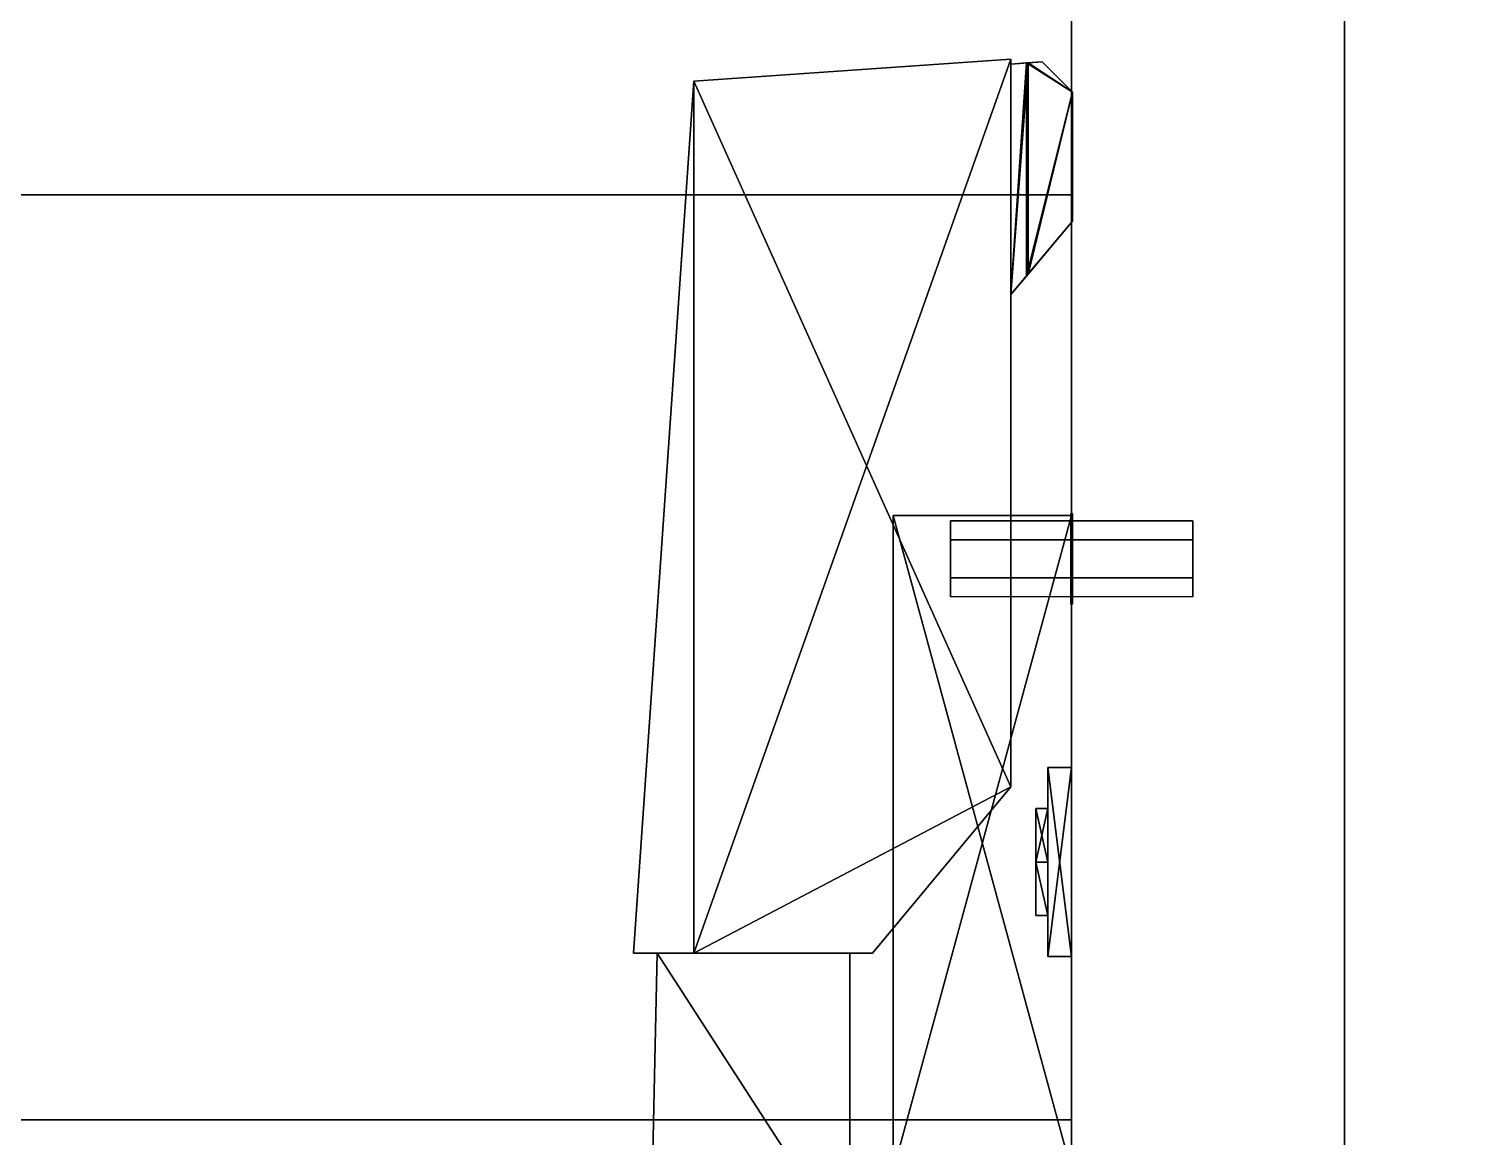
# Model space of a CAD drawing. Extents: x 0 to 3903, y -1756 to 0.
# Drawn here: x 2318.2 to 2412.6, y -699.2 to -626 of the extents above; entities that cross this region are included whole.
import ezdxf

# ---------------------------------------------------------------- set-up
doc = ezdxf.new("R2010")
doc.units = 0
for name, color, linetype in [('LAYER0', 7, 'CONTINUOUS'), ('LAYER1', 7, 'CONTINUOUS'), ('LAYER107', 7, 'CONTINUOUS'), ('LAYER108', 7, 'CONTINUOUS'), ('LAYER111', 7, 'CONTINUOUS'), ('LAYER114', 254, 'CONTINUOUS'), ('LAYER116', 253, 'CONTINUOUS'), ('LAYER117', 253, 'CONTINUOUS'), ('LAYER119', 253, 'CONTINUOUS'), ('LAYER120', 253, 'CONTINUOUS'), ('LAYER145', 35, 'CONTINUOUS'), ('LAYER146', 35, 'CONTINUOUS'), ('LAYER148', 35, 'CONTINUOUS'), ('LAYER58', 7, 'CONTINUOUS'), ('LAYER90', 7, 'CONTINUOUS')]:
    doc.layers.add(name, color=color, linetype=linetype)

msp = doc.modelspace()

# ---------------------------------------------------------------- linework, layer by layer
at = {"layer": 'LAYER0', "invisible_edges": 1}
for points in [[(3902.994, -18.002), (0.0042, -1756.002), (0.0042, -18.002), (3902.994, -18.002)], [(0.0042, -1756.002), (3902.994, -18.002), (3902.994, -1756.002), (0.0042, -1756.002)], [(3902.994, -1756.002, 5), (0.0042, -18.002, 5), (0.0042, -1756.002, 5), (3902.994, -1756.002, 5)], [(0.0042, -18.002, 5), (3902.994, -1756.002, 5), (3902.994, -18.002, 5), (0.0042, -18.002, 5)]]:
    msp.add_3dface(points, dxfattribs=at)
at = {"layer": 'LAYER107', "invisible_edges": 1}
for points in [[(2387, -168, 205.5), (1683, -718, 205.5), (1683, -168, 205.5), (2387, -168, 205.5)], [(1683, -718, 205.5), (2387, -168, 205.5), (2387, -718, 205.5), (1683, -718, 205.5)], [(2387, -718, 223.5), (1683, -168, 223.5), (1683, -718, 223.5), (2387, -718, 223.5)], [(1683, -168, 223.5), (2387, -718, 223.5), (2387, -168, 223.5), (1683, -168, 223.5)], [(2387, -168, 205.5), (2387, -718, 223.5), (2387, -718, 205.5), (2387, -168, 205.5)], [(2387, -718, 223.5), (2387, -168, 205.5), (2387, -168, 223.5), (2387, -718, 223.5)]]:
    msp.add_3dface(points, dxfattribs=at)
at = {"layer": 'LAYER108', "invisible_edges": 1}
for points in [[(2387, -637, 866), (1683, -717, 866), (1683, -637, 866), (2387, -637, 866)], [(1683, -717, 866), (2387, -637, 866), (2387, -717, 866), (1683, -717, 866)], [(1683, -637, 884), (2387, -637, 866), (1683, -637, 866), (1683, -637, 884)], [(2387, -637, 866), (1683, -637, 884), (2387, -637, 884), (2387, -637, 866)], [(2387, -717, 884), (1683, -637, 884), (1683, -717, 884), (2387, -717, 884)], [(1683, -637, 884), (2387, -717, 884), (2387, -637, 884), (1683, -637, 884)], [(2387, -637, 866), (2387, -717, 884), (2387, -717, 866), (2387, -637, 866)], [(2387, -717, 884), (2387, -637, 866), (2387, -637, 884), (2387, -717, 884)]]:
    msp.add_3dface(points, dxfattribs=at)
at = {"layer": 'LAYER111', "invisible_edges": 1}
for points in [[(2387, -192.5999, 545), (1683, -697.9998, 545), (1683, -192.5999, 545), (2387, -192.5999, 545)], [(1683, -697.9998, 545), (2387, -192.5999, 545), (2387, -697.9998, 545), (1683, -697.9998, 545)], [(2387, -697.9998, 563), (1683, -192.5999, 563), (1683, -697.9998, 563), (2387, -697.9998, 563)], [(1683, -192.5999, 563), (2387, -697.9998, 563), (2387, -192.5999, 563), (1683, -192.5999, 563)], [(2387, -192.5999, 545), (2387, -697.9998, 563), (2387, -697.9998, 545), (2387, -192.5999, 545)], [(2387, -697.9998, 563), (2387, -192.5999, 545), (2387, -192.5999, 563), (2387, -697.9998, 563)], [(2387, -697.9998, 563), (1683, -697.9998, 545), (2387, -697.9998, 545), (2387, -697.9998, 563)], [(1683, -697.9998, 545), (2387, -697.9998, 563), (1683, -697.9998, 563), (1683, -697.9998, 545)]]:
    msp.add_3dface(points, dxfattribs=at)
at = {"layer": 'LAYER114'}
for points in [[(2379, -663.5, 542.5), (2379, -658.5, 542.5), (2379, -659.75, 544.665), (2379, -662.25, 544.665)], [(2379, -663.5, 542.5), (2379, -662.25, 540.3349), (2379, -659.75, 540.3349), (2379, -658.5, 542.5)], [(2386.95, -658, 542.5), (2386.95, -664, 542.5), (2386.95, -662.5, 545.0981), (2386.95, -659.5, 545.0981)], [(2386.95, -658, 542.5), (2386.95, -664, 542.5), (2386.95, -662.5, 539.9019), (2386.95, -659.5, 539.9019)], [(2387.05, -658, 542.5), (2387.05, -664, 542.5), (2387.05, -662.5, 545.0981), (2387.05, -659.5, 545.0981)], [(2387.05, -658, 542.5), (2387.05, -664, 542.5), (2387.05, -662.5, 539.9019), (2387.05, -659.5, 539.9019)], [(2395, -663.5, 542.5), (2395, -658.5, 542.5), (2395, -659.75, 544.665), (2395, -662.25, 544.665)], [(2395, -663.5, 542.5), (2395, -662.25, 540.3349), (2395, -659.75, 540.3349), (2395, -658.5, 542.5)]]:
    msp.add_3dface(points, dxfattribs=at)
at = {"layer": 'LAYER116'}
for points in [[(2383, -628.0422, 316.3), (2362.074, -629.5056, 316.3), (2362.074, -687.011, 316.3), (2383, -628.0422, 316.3)], [(2383, -628.0422, 316.3), (2362.074, -687.011, 316.3), (2383, -676.0403, 316.3), (2383, -628.0422, 316.3)], [(2383, -628.0422, 298.7), (2362.074, -629.5056, 298.7), (2383, -628.0422, 316.3), (2383, -628.0422, 298.7)], [(2383, -628.0422, 316.3), (2362.074, -629.5056, 298.7), (2362.074, -629.5056, 316.3), (2383, -628.0422, 316.3)], [(2362.074, -629.5056, 298.7), (2383, -628.0422, 298.7), (2383, -676.0403, 298.7), (2362.074, -629.5056, 298.7)], [(2383, -628.0422, 298.7), (2383, -628.0422, 316.3), (2383, -676.0403, 316.3), (2383, -628.0422, 298.7)], [(2383, -628.0422, 298.7), (2383, -676.0403, 316.3), (2383, -676.0403, 298.7), (2383, -628.0422, 298.7)], [(2383, -628.3699, 315.6709), (2384.032, -628.2976, 316.625), (2384.124, -628.2913, 316.025), (2383, -628.3699, 315.6709)], [(2384.124, -642.2256, 316.025), (2383, -643.5649, 315.6709), (2384.124, -628.2913, 316.025), (2384.124, -642.2256, 316.025)], [(2384.124, -628.2913, 316.025), (2383, -643.5649, 315.6709), (2383, -628.3699, 315.6709), (2384.124, -628.2913, 316.025)], [(2384.032, -628.2976, 298.375), (2383, -628.3699, 299.3291), (2384.124, -628.2913, 298.975), (2384.032, -628.2976, 298.375)], [(2383, -643.5649, 299.3291), (2384.124, -642.2256, 298.975), (2384.124, -628.2913, 298.975), (2383, -643.5649, 299.3291)], [(2383, -643.5649, 299.3291), (2384.124, -628.2913, 298.975), (2383, -628.3699, 299.3291), (2383, -643.5649, 299.3291)], [(2383, -628.3699, 316.3), (2383, -643.5649, 316.3), (2384.032, -628.2976, 316.625), (2383, -628.3699, 316.3)], [(2384.032, -628.2976, 316.625), (2383, -643.5649, 316.3), (2384.032, -642.3354, 316.625), (2384.032, -628.2976, 316.625)], [(2383, -628.3699, 315.6709), (2383, -628.3699, 316.3), (2384.032, -628.2976, 316.625), (2383, -628.3699, 315.6709)], [(2383, -643.5649, 298.7), (2383, -628.3699, 298.7), (2384.032, -628.2976, 298.375), (2383, -643.5649, 298.7)], [(2383, -643.5649, 298.7), (2384.032, -628.2976, 298.375), (2384.032, -642.3354, 298.375), (2383, -643.5649, 298.7)], [(2383, -628.3699, 298.7), (2383, -628.3699, 299.3291), (2384.032, -628.2976, 298.375), (2383, -628.3699, 298.7)], [(2385.05, -628.2314, 316.625), (2384.032, -628.2976, 316.625), (2387.05, -630.2314, 316.625), (2385.05, -628.2314, 316.625)], [(2384.032, -628.2976, 298.375), (2385.05, -628.2314, 298.375), (2387.05, -630.2314, 298.375), (2384.032, -628.2976, 298.375)], [(2385.05, -628.2314, 316.625), (2384.124, -628.2913, 316.025), (2384.032, -628.2976, 316.625), (2385.05, -628.2314, 316.625)], [(2384.124, -628.2913, 298.975), (2385.05, -628.2314, 298.375), (2384.032, -628.2976, 298.375), (2384.124, -628.2913, 298.975)], [(2384.032, -642.3354, 316.625), (2387.05, -630.2314, 316.625), (2384.032, -628.2976, 316.625), (2384.032, -642.3354, 316.625)], [(2387.05, -630.2314, 298.375), (2384.032, -642.3354, 298.375), (2384.032, -628.2976, 298.375), (2387.05, -630.2314, 298.375)], [(2385.05, -628.2314, 316.025), (2387.05, -630.2314, 316.025), (2384.124, -628.2913, 316.025), (2385.05, -628.2314, 316.025)], [(2387.05, -630.2314, 298.975), (2385.05, -628.2314, 298.975), (2384.124, -628.2913, 298.975), (2387.05, -630.2314, 298.975)], [(2385.05, -628.2314, 316.025), (2384.124, -628.2913, 316.025), (2385.05, -628.2314, 316.625), (2385.05, -628.2314, 316.025)], [(2384.124, -628.2913, 298.975), (2385.05, -628.2314, 298.975), (2385.05, -628.2314, 298.375), (2384.124, -628.2913, 298.975)], [(2387.05, -630.2314, 316.025), (2384.124, -642.2256, 316.025), (2384.124, -628.2913, 316.025), (2387.05, -630.2314, 316.025)], [(2384.124, -642.2256, 298.975), (2387.05, -630.2314, 298.975), (2384.124, -628.2913, 298.975), (2384.124, -642.2256, 298.975)], [(2387.05, -630.2314, 316.025), (2385.05, -628.2314, 316.025), (2387.05, -630.2314, 316.625), (2387.05, -630.2314, 316.025)], [(2387.05, -630.2314, 316.625), (2385.05, -628.2314, 316.025), (2385.05, -628.2314, 316.625), (2387.05, -630.2314, 316.625)], [(2385.05, -628.2314, 298.975), (2387.05, -630.2314, 298.975), (2387.05, -630.2314, 298.375), (2385.05, -628.2314, 298.975)], [(2385.05, -628.2314, 298.975), (2387.05, -630.2314, 298.375), (2385.05, -628.2314, 298.375), (2385.05, -628.2314, 298.975)], [(2362.074, -687.011, 300.1), (2358.1, -687.011, 300.1), (2362.074, -629.5056, 300.1), (2362.074, -687.011, 300.1)], [(2358.1, -687.011, 314.9), (2362.074, -687.011, 314.9), (2362.074, -629.5056, 314.9), (2358.1, -687.011, 314.9)], [(2358.1, -687.011, 314.9), (2362.074, -629.5056, 314.9), (2362.074, -629.5056, 300.1), (2358.1, -687.011, 314.9)], [(2358.1, -687.011, 314.9), (2362.074, -629.5056, 300.1), (2358.1, -687.011, 300.1), (2358.1, -687.011, 314.9)], [(2362.074, -629.5056, 298.7), (2383, -676.0403, 298.7), (2362.074, -687.011, 298.7), (2362.074, -629.5056, 298.7)], [(2362.074, -687.011, 298.7), (2362.074, -687.011, 300.1), (2362.074, -629.5056, 300.1), (2362.074, -687.011, 298.7)], [(2362.074, -687.011, 298.7), (2362.074, -629.5056, 300.1), (2362.074, -629.5056, 298.7), (2362.074, -687.011, 298.7)], [(2362.074, -629.5056, 316.3), (2362.074, -629.5056, 314.9), (2362.074, -687.011, 316.3), (2362.074, -629.5056, 316.3)], [(2362.074, -687.011, 316.3), (2362.074, -629.5056, 314.9), (2362.074, -687.011, 314.9), (2362.074, -687.011, 316.3)], [(2384.032, -642.3354, 316.625), (2387.05, -638.7385, 316.625), (2387.05, -630.2314, 316.625), (2384.032, -642.3354, 316.625)], [(2387.05, -638.7385, 298.375), (2384.032, -642.3354, 298.375), (2387.05, -630.2314, 298.375), (2387.05, -638.7385, 298.375)], [(2387.05, -638.7385, 316.025), (2384.124, -642.2256, 316.025), (2387.05, -630.2314, 316.025), (2387.05, -638.7385, 316.025)], [(2384.124, -642.2256, 298.975), (2387.05, -638.7385, 298.975), (2387.05, -630.2314, 298.975), (2384.124, -642.2256, 298.975)], [(2387.05, -638.7385, 316.025), (2387.05, -630.2314, 316.025), (2387.05, -630.2314, 316.625), (2387.05, -638.7385, 316.025)], [(2387.05, -638.7385, 316.025), (2387.05, -630.2314, 316.625), (2387.05, -638.7385, 316.625), (2387.05, -638.7385, 316.025)], [(2387.05, -630.2314, 298.975), (2387.05, -638.7385, 298.975), (2387.05, -630.2314, 298.375), (2387.05, -630.2314, 298.975)], [(2387.05, -630.2314, 298.375), (2387.05, -638.7385, 298.975), (2387.05, -638.7385, 298.375), (2387.05, -630.2314, 298.375)], [(2384.124, -642.2256, 316.025), (2387.05, -638.7385, 316.625), (2384.032, -642.3354, 316.625), (2384.124, -642.2256, 316.025)], [(2387.05, -638.7385, 298.375), (2384.124, -642.2256, 298.975), (2384.032, -642.3354, 298.375), (2387.05, -638.7385, 298.375)], [(2384.124, -642.2256, 316.025), (2387.05, -638.7385, 316.025), (2387.05, -638.7385, 316.625), (2384.124, -642.2256, 316.025)], [(2387.05, -638.7385, 298.975), (2384.124, -642.2256, 298.975), (2387.05, -638.7385, 298.375), (2387.05, -638.7385, 298.975)], [(2383, -643.5649, 315.6709), (2384.124, -642.2256, 316.025), (2384.032, -642.3354, 316.625), (2383, -643.5649, 315.6709)], [(2384.124, -642.2256, 298.975), (2383, -643.5649, 299.3291), (2384.032, -642.3354, 298.375), (2384.124, -642.2256, 298.975)], [(2383, -643.5649, 315.6709), (2384.032, -642.3354, 316.625), (2383, -643.5649, 316.3), (2383, -643.5649, 315.6709)], [(2384.032, -642.3354, 298.375), (2383, -643.5649, 299.3291), (2383, -643.5649, 298.7), (2384.032, -642.3354, 298.375)], [(2362.074, -687.011, 316.3), (2373.858, -687.011, 316.3), (2383, -676.0403, 316.3), (2362.074, -687.011, 316.3)], [(2362.074, -687.011, 298.7), (2383, -676.0403, 298.7), (2373.858, -687.011, 298.7), (2362.074, -687.011, 298.7)], [(2373.858, -687.011, 298.7), (2383, -676.0403, 298.7), (2383, -676.0403, 316.3), (2373.858, -687.011, 298.7)], [(2373.858, -687.011, 298.7), (2383, -676.0403, 316.3), (2373.858, -687.011, 316.3), (2373.858, -687.011, 298.7)], [(2358.1, -687.011, 314.9), (2358.1, -687.011, 300.1), (2362.074, -687.011, 314.9), (2358.1, -687.011, 314.9)], [(2362.074, -687.011, 314.9), (2358.1, -687.011, 300.1), (2362.074, -687.011, 300.1), (2362.074, -687.011, 314.9)], [(2359.666, -687.011, 314.2), (2359.275, -704.2454, 314.2), (2372.375, -706.666, 314.2), (2359.666, -687.011, 314.2)], [(2359.275, -704.2454, 300.8), (2359.275, -704.2454, 314.2), (2359.666, -687.011, 314.2), (2359.275, -704.2454, 300.8)], [(2359.275, -704.2454, 300.8), (2359.666, -687.011, 314.2), (2359.666, -687.011, 300.8), (2359.275, -704.2454, 300.8)], [(2359.275, -704.2454, 300.8), (2359.666, -687.011, 300.8), (2372.375, -706.666, 300.8), (2359.275, -704.2454, 300.8)], [(2359.666, -687.011, 314.2), (2372.375, -706.666, 314.2), (2372.375, -687.011, 314.2), (2359.666, -687.011, 314.2)], [(2372.375, -706.666, 300.8), (2359.666, -687.011, 300.8), (2372.375, -687.011, 300.8), (2372.375, -706.666, 300.8)], [(2362.074, -687.011, 316.3), (2362.074, -687.011, 298.7), (2373.858, -687.011, 316.3), (2362.074, -687.011, 316.3)], [(2373.858, -687.011, 316.3), (2362.074, -687.011, 298.7), (2373.858, -687.011, 298.7), (2373.858, -687.011, 316.3)], [(2372.375, -706.666, 300.8), (2372.375, -687.011, 300.8), (2372.375, -706.666, 314.2), (2372.375, -706.666, 300.8)], [(2372.375, -706.666, 314.2), (2372.375, -687.011, 300.8), (2372.375, -687.011, 314.2), (2372.375, -706.666, 314.2)]]:
    msp.add_3dface(points, dxfattribs=at)
at = {"layer": 'LAYER117'}
for points in [[(2387, -701.3635, 301.5), (2375.22, -701.3635, 301.5), (2387, -658.1428, 301.5), (2387, -701.3635, 301.5)], [(2387, -658.1428, 301.5), (2375.22, -701.3635, 301.5), (2375.22, -658.1428, 301.5), (2387, -658.1428, 301.5)], [(2387, -658.1428, 301.5), (2375.22, -658.1428, 301.5), (2387, -658.1428, 313.5), (2387, -658.1428, 301.5)], [(2387, -658.1428, 313.5), (2375.22, -658.1428, 301.5), (2375.22, -658.1428, 313.5), (2387, -658.1428, 313.5)], [(2387, -658.1428, 313.5), (2375.22, -658.1428, 313.5), (2387, -701.3635, 313.5), (2387, -658.1428, 313.5)], [(2387, -701.3635, 313.5), (2375.22, -658.1428, 313.5), (2375.22, -701.3635, 313.5), (2387, -701.3635, 313.5)], [(2375.22, -701.3635, 301.5), (2375.22, -701.3635, 313.5), (2375.22, -658.1428, 301.5), (2375.22, -701.3635, 301.5)], [(2375.22, -658.1428, 301.5), (2375.22, -701.3635, 313.5), (2375.22, -658.1428, 313.5), (2375.22, -658.1428, 301.5)], [(2385.429, -687.2339, 330.5), (2387, -687.2339, 330.5), (2387, -674.7661, 330.5), (2385.429, -687.2339, 330.5)], [(2385.429, -687.2339, 330.5), (2387, -674.7661, 330.5), (2385.429, -674.7661, 330.5), (2385.429, -687.2339, 330.5)], [(2385.429, -674.7661, 330.5), (2387, -674.7661, 330.5), (2387, -674.7661, 284.5), (2385.429, -674.7661, 330.5)], [(2385.429, -674.7661, 330.5), (2387, -674.7661, 284.5), (2385.429, -674.7661, 284.5), (2385.429, -674.7661, 330.5)], [(2385.429, -674.7661, 284.5), (2387, -674.7661, 284.5), (2387, -687.2339, 284.5), (2385.429, -674.7661, 284.5)], [(2385.429, -674.7661, 284.5), (2387, -687.2339, 284.5), (2385.429, -687.2339, 284.5), (2385.429, -674.7661, 284.5)], [(2385.429, -687.2339, 284.5), (2385.429, -687.2339, 330.5), (2385.429, -674.7661, 330.5), (2385.429, -687.2339, 284.5)], [(2385.429, -687.2339, 284.5), (2385.429, -674.7661, 330.5), (2385.429, -674.7661, 284.5), (2385.429, -687.2339, 284.5)], [(2384.644, -681, 319.2574), (2384.644, -677.4736, 323.5), (2385.429, -681, 319.2574), (2384.644, -681, 319.2574)], [(2385.429, -681, 319.2574), (2384.644, -677.4736, 323.5), (2385.429, -677.4736, 323.5), (2385.429, -681, 319.2574)], [(2384.644, -677.4736, 323.5), (2384.644, -681, 327.7426), (2385.429, -677.4736, 323.5), (2384.644, -677.4736, 323.5)], [(2385.429, -677.4736, 323.5), (2384.644, -681, 327.7426), (2385.429, -681, 327.7426), (2385.429, -677.4736, 323.5)], [(2384.644, -681, 327.7426), (2384.644, -677.4736, 323.5), (2384.644, -684.5264, 323.5), (2384.644, -681, 327.7426)], [(2384.644, -684.5264, 323.5), (2384.644, -677.4736, 323.5), (2384.644, -681, 319.2574), (2384.644, -684.5264, 323.5)], [(2384.644, -681, 287.2574), (2384.644, -677.4736, 291.5), (2385.429, -681, 287.2574), (2384.644, -681, 287.2574)], [(2385.429, -681, 287.2574), (2384.644, -677.4736, 291.5), (2385.429, -677.4736, 291.5), (2385.429, -681, 287.2574)], [(2384.644, -677.4736, 291.5), (2384.644, -681, 295.7426), (2385.429, -677.4736, 291.5), (2384.644, -677.4736, 291.5)], [(2385.429, -677.4736, 291.5), (2384.644, -681, 295.7426), (2385.429, -681, 295.7426), (2385.429, -677.4736, 291.5)], [(2384.644, -681, 295.7426), (2384.644, -677.4736, 291.5), (2384.644, -684.5264, 291.5), (2384.644, -681, 295.7426)], [(2384.644, -684.5264, 291.5), (2384.644, -677.4736, 291.5), (2384.644, -681, 287.2574), (2384.644, -684.5264, 291.5)], [(2385.429, -681, 327.7426), (2385.429, -677.4736, 323.5), (2385.429, -681, 319.2574), (2385.429, -681, 327.7426)], [(2385.429, -681, 295.7426), (2385.429, -677.4736, 291.5), (2385.429, -681, 287.2574), (2385.429, -681, 295.7426)], [(2384.644, -684.5264, 323.5), (2384.644, -681, 319.2574), (2385.429, -684.5264, 323.5), (2384.644, -684.5264, 323.5)], [(2385.429, -684.5264, 323.5), (2384.644, -681, 319.2574), (2385.429, -681, 319.2574), (2385.429, -684.5264, 323.5)], [(2385.429, -681, 327.7426), (2384.644, -681, 327.7426), (2385.429, -684.5264, 323.5), (2385.429, -681, 327.7426)], [(2385.429, -684.5264, 323.5), (2384.644, -681, 327.7426), (2384.644, -684.5264, 323.5), (2385.429, -684.5264, 323.5)], [(2384.644, -684.5264, 291.5), (2384.644, -681, 287.2574), (2385.429, -684.5264, 291.5), (2384.644, -684.5264, 291.5)], [(2385.429, -684.5264, 291.5), (2384.644, -681, 287.2574), (2385.429, -681, 287.2574), (2385.429, -684.5264, 291.5)], [(2385.429, -681, 295.7426), (2384.644, -681, 295.7426), (2385.429, -684.5264, 291.5), (2385.429, -681, 295.7426)], [(2385.429, -684.5264, 291.5), (2384.644, -681, 295.7426), (2384.644, -684.5264, 291.5), (2385.429, -684.5264, 291.5)], [(2385.429, -681, 327.7426), (2385.429, -681, 319.2574), (2385.429, -684.5264, 323.5), (2385.429, -681, 327.7426)], [(2385.429, -681, 295.7426), (2385.429, -681, 287.2574), (2385.429, -684.5264, 291.5), (2385.429, -681, 295.7426)], [(2387, -687.2339, 284.5), (2387, -687.2339, 330.5), (2385.429, -687.2339, 330.5), (2387, -687.2339, 284.5)], [(2387, -687.2339, 284.5), (2385.429, -687.2339, 330.5), (2385.429, -687.2339, 284.5), (2387, -687.2339, 284.5)]]:
    msp.add_3dface(points, dxfattribs=at)
at = {"layer": 'LAYER119'}
for points in [[(2383, -628.0422, 790.3), (2362.074, -629.5056, 790.3), (2362.074, -687.011, 790.3), (2383, -628.0422, 790.3)], [(2383, -628.0422, 790.3), (2362.074, -687.011, 790.3), (2383, -676.0403, 790.3), (2383, -628.0422, 790.3)], [(2383, -628.0422, 772.7), (2362.074, -629.5056, 772.7), (2383, -628.0422, 790.3), (2383, -628.0422, 772.7)], [(2383, -628.0422, 790.3), (2362.074, -629.5056, 772.7), (2362.074, -629.5056, 790.3), (2383, -628.0422, 790.3)], [(2362.074, -629.5056, 772.7), (2383, -628.0422, 772.7), (2383, -676.0403, 772.7), (2362.074, -629.5056, 772.7)], [(2383, -628.0422, 772.7), (2383, -628.0422, 790.3), (2383, -676.0403, 790.3), (2383, -628.0422, 772.7)], [(2383, -628.0422, 772.7), (2383, -676.0403, 790.3), (2383, -676.0403, 772.7), (2383, -628.0422, 772.7)], [(2383, -628.3699, 789.671), (2384.032, -628.2976, 790.625), (2384.124, -628.2913, 790.025), (2383, -628.3699, 789.671)], [(2384.124, -642.2256, 790.025), (2383, -643.5649, 789.671), (2384.124, -628.2913, 790.025), (2384.124, -642.2256, 790.025)], [(2384.124, -628.2913, 790.025), (2383, -643.5649, 789.671), (2383, -628.3699, 789.671), (2384.124, -628.2913, 790.025)], [(2384.032, -628.2976, 772.375), (2383, -628.3699, 773.329), (2384.124, -628.2913, 772.975), (2384.032, -628.2976, 772.375)], [(2383, -643.5649, 773.329), (2384.124, -642.2256, 772.975), (2384.124, -628.2913, 772.975), (2383, -643.5649, 773.329)], [(2383, -643.5649, 773.329), (2384.124, -628.2913, 772.975), (2383, -628.3699, 773.329), (2383, -643.5649, 773.329)], [(2383, -628.3699, 790.3), (2383, -643.5649, 790.3), (2384.032, -628.2976, 790.625), (2383, -628.3699, 790.3)], [(2384.032, -628.2976, 790.625), (2383, -643.5649, 790.3), (2384.032, -642.3354, 790.625), (2384.032, -628.2976, 790.625)], [(2383, -628.3699, 789.671), (2383, -628.3699, 790.3), (2384.032, -628.2976, 790.625), (2383, -628.3699, 789.671)], [(2383, -643.5649, 772.7), (2383, -628.3699, 772.7), (2384.032, -628.2976, 772.375), (2383, -643.5649, 772.7)], [(2383, -643.5649, 772.7), (2384.032, -628.2976, 772.375), (2384.032, -642.3354, 772.375), (2383, -643.5649, 772.7)], [(2383, -628.3699, 772.7), (2383, -628.3699, 773.329), (2384.032, -628.2976, 772.375), (2383, -628.3699, 772.7)], [(2385.05, -628.2314, 790.625), (2384.032, -628.2976, 790.625), (2387.05, -630.2314, 790.625), (2385.05, -628.2314, 790.625)], [(2384.032, -628.2976, 772.375), (2385.05, -628.2314, 772.375), (2387.05, -630.2314, 772.375), (2384.032, -628.2976, 772.375)], [(2385.05, -628.2314, 790.625), (2384.124, -628.2913, 790.025), (2384.032, -628.2976, 790.625), (2385.05, -628.2314, 790.625)], [(2384.124, -628.2913, 772.975), (2385.05, -628.2314, 772.375), (2384.032, -628.2976, 772.375), (2384.124, -628.2913, 772.975)], [(2384.032, -642.3354, 790.625), (2387.05, -630.2314, 790.625), (2384.032, -628.2976, 790.625), (2384.032, -642.3354, 790.625)], [(2387.05, -630.2314, 772.375), (2384.032, -642.3354, 772.375), (2384.032, -628.2976, 772.375), (2387.05, -630.2314, 772.375)], [(2385.05, -628.2314, 790.025), (2387.05, -630.2314, 790.025), (2384.124, -628.2913, 790.025), (2385.05, -628.2314, 790.025)], [(2387.05, -630.2314, 772.975), (2385.05, -628.2314, 772.975), (2384.124, -628.2913, 772.975), (2387.05, -630.2314, 772.975)], [(2385.05, -628.2314, 790.025), (2384.124, -628.2913, 790.025), (2385.05, -628.2314, 790.625), (2385.05, -628.2314, 790.025)], [(2384.124, -628.2913, 772.975), (2385.05, -628.2314, 772.975), (2385.05, -628.2314, 772.375), (2384.124, -628.2913, 772.975)], [(2387.05, -630.2314, 790.025), (2384.124, -642.2256, 790.025), (2384.124, -628.2913, 790.025), (2387.05, -630.2314, 790.025)], [(2384.124, -642.2256, 772.975), (2387.05, -630.2314, 772.975), (2384.124, -628.2913, 772.975), (2384.124, -642.2256, 772.975)], [(2387.05, -630.2314, 790.025), (2385.05, -628.2314, 790.025), (2387.05, -630.2314, 790.625), (2387.05, -630.2314, 790.025)], [(2387.05, -630.2314, 790.625), (2385.05, -628.2314, 790.025), (2385.05, -628.2314, 790.625), (2387.05, -630.2314, 790.625)], [(2385.05, -628.2314, 772.975), (2387.05, -630.2314, 772.975), (2387.05, -630.2314, 772.375), (2385.05, -628.2314, 772.975)], [(2385.05, -628.2314, 772.975), (2387.05, -630.2314, 772.375), (2385.05, -628.2314, 772.375), (2385.05, -628.2314, 772.975)], [(2362.074, -687.011, 774.1), (2358.1, -687.011, 774.1), (2362.074, -629.5056, 774.1), (2362.074, -687.011, 774.1)], [(2358.1, -687.011, 788.9), (2362.074, -687.011, 788.9), (2362.074, -629.5056, 788.9), (2358.1, -687.011, 788.9)], [(2358.1, -687.011, 788.9), (2362.074, -629.5056, 788.9), (2362.074, -629.5056, 774.1), (2358.1, -687.011, 788.9)], [(2358.1, -687.011, 788.9), (2362.074, -629.5056, 774.1), (2358.1, -687.011, 774.1), (2358.1, -687.011, 788.9)], [(2362.074, -629.5056, 772.7), (2383, -676.0403, 772.7), (2362.074, -687.011, 772.7), (2362.074, -629.5056, 772.7)], [(2362.074, -687.011, 772.7), (2362.074, -687.011, 774.1), (2362.074, -629.5056, 774.1), (2362.074, -687.011, 772.7)], [(2362.074, -687.011, 772.7), (2362.074, -629.5056, 774.1), (2362.074, -629.5056, 772.7), (2362.074, -687.011, 772.7)], [(2362.074, -629.5056, 790.3), (2362.074, -629.5056, 788.9), (2362.074, -687.011, 790.3), (2362.074, -629.5056, 790.3)], [(2362.074, -687.011, 790.3), (2362.074, -629.5056, 788.9), (2362.074, -687.011, 788.9), (2362.074, -687.011, 790.3)], [(2384.032, -642.3354, 790.625), (2387.05, -638.7385, 790.625), (2387.05, -630.2314, 790.625), (2384.032, -642.3354, 790.625)], [(2387.05, -638.7385, 772.375), (2384.032, -642.3354, 772.375), (2387.05, -630.2314, 772.375), (2387.05, -638.7385, 772.375)], [(2387.05, -638.7385, 790.025), (2384.124, -642.2256, 790.025), (2387.05, -630.2314, 790.025), (2387.05, -638.7385, 790.025)], [(2384.124, -642.2256, 772.975), (2387.05, -638.7385, 772.975), (2387.05, -630.2314, 772.975), (2384.124, -642.2256, 772.975)], [(2387.05, -638.7385, 790.025), (2387.05, -630.2314, 790.025), (2387.05, -630.2314, 790.625), (2387.05, -638.7385, 790.025)], [(2387.05, -638.7385, 790.025), (2387.05, -630.2314, 790.625), (2387.05, -638.7385, 790.625), (2387.05, -638.7385, 790.025)], [(2387.05, -630.2314, 772.975), (2387.05, -638.7385, 772.975), (2387.05, -630.2314, 772.375), (2387.05, -630.2314, 772.975)], [(2387.05, -630.2314, 772.375), (2387.05, -638.7385, 772.975), (2387.05, -638.7385, 772.375), (2387.05, -630.2314, 772.375)], [(2384.124, -642.2256, 790.025), (2387.05, -638.7385, 790.625), (2384.032, -642.3354, 790.625), (2384.124, -642.2256, 790.025)], [(2387.05, -638.7385, 772.375), (2384.124, -642.2256, 772.975), (2384.032, -642.3354, 772.375), (2387.05, -638.7385, 772.375)], [(2384.124, -642.2256, 790.025), (2387.05, -638.7385, 790.025), (2387.05, -638.7385, 790.625), (2384.124, -642.2256, 790.025)], [(2387.05, -638.7385, 772.975), (2384.124, -642.2256, 772.975), (2387.05, -638.7385, 772.375), (2387.05, -638.7385, 772.975)], [(2383, -643.5649, 789.671), (2384.124, -642.2256, 790.025), (2384.032, -642.3354, 790.625), (2383, -643.5649, 789.671)], [(2384.124, -642.2256, 772.975), (2383, -643.5649, 773.329), (2384.032, -642.3354, 772.375), (2384.124, -642.2256, 772.975)], [(2383, -643.5649, 789.671), (2384.032, -642.3354, 790.625), (2383, -643.5649, 790.3), (2383, -643.5649, 789.671)], [(2384.032, -642.3354, 772.375), (2383, -643.5649, 773.329), (2383, -643.5649, 772.7), (2384.032, -642.3354, 772.375)], [(2362.074, -687.011, 790.3), (2373.858, -687.011, 790.3), (2383, -676.0403, 790.3), (2362.074, -687.011, 790.3)], [(2362.074, -687.011, 772.7), (2383, -676.0403, 772.7), (2373.858, -687.011, 772.7), (2362.074, -687.011, 772.7)], [(2373.858, -687.011, 772.7), (2383, -676.0403, 772.7), (2383, -676.0403, 790.3), (2373.858, -687.011, 772.7)], [(2373.858, -687.011, 772.7), (2383, -676.0403, 790.3), (2373.858, -687.011, 790.3), (2373.858, -687.011, 772.7)], [(2358.1, -687.011, 788.9), (2358.1, -687.011, 774.1), (2362.074, -687.011, 788.9), (2358.1, -687.011, 788.9)], [(2362.074, -687.011, 788.9), (2358.1, -687.011, 774.1), (2362.074, -687.011, 774.1), (2362.074, -687.011, 788.9)], [(2359.666, -687.011, 788.2), (2359.275, -704.2454, 788.2), (2372.375, -706.666, 788.2), (2359.666, -687.011, 788.2)], [(2359.275, -704.2454, 774.8), (2359.275, -704.2454, 788.2), (2359.666, -687.011, 788.2), (2359.275, -704.2454, 774.8)], [(2359.275, -704.2454, 774.8), (2359.666, -687.011, 788.2), (2359.666, -687.011, 774.8), (2359.275, -704.2454, 774.8)], [(2359.275, -704.2454, 774.8), (2359.666, -687.011, 774.8), (2372.375, -706.666, 774.8), (2359.275, -704.2454, 774.8)], [(2359.666, -687.011, 788.2), (2372.375, -706.666, 788.2), (2372.375, -687.011, 788.2), (2359.666, -687.011, 788.2)], [(2372.375, -706.666, 774.8), (2359.666, -687.011, 774.8), (2372.375, -687.011, 774.8), (2372.375, -706.666, 774.8)], [(2362.074, -687.011, 790.3), (2362.074, -687.011, 772.7), (2373.858, -687.011, 790.3), (2362.074, -687.011, 790.3)], [(2373.858, -687.011, 790.3), (2362.074, -687.011, 772.7), (2373.858, -687.011, 772.7), (2373.858, -687.011, 790.3)], [(2372.375, -706.666, 774.8), (2372.375, -687.011, 774.8), (2372.375, -706.666, 788.2), (2372.375, -706.666, 774.8)], [(2372.375, -706.666, 788.2), (2372.375, -687.011, 774.8), (2372.375, -687.011, 788.2), (2372.375, -706.666, 788.2)]]:
    msp.add_3dface(points, dxfattribs=at)
at = {"layer": 'LAYER120'}
for points in [[(2387, -701.3635, 775.5), (2375.22, -701.3635, 775.5), (2387, -658.1428, 775.5), (2387, -701.3635, 775.5)], [(2387, -658.1428, 775.5), (2375.22, -701.3635, 775.5), (2375.22, -658.1428, 775.5), (2387, -658.1428, 775.5)], [(2387, -658.1428, 775.5), (2375.22, -658.1428, 775.5), (2387, -658.1428, 787.5), (2387, -658.1428, 775.5)], [(2387, -658.1428, 787.5), (2375.22, -658.1428, 775.5), (2375.22, -658.1428, 787.5), (2387, -658.1428, 787.5)], [(2387, -658.1428, 787.5), (2375.22, -658.1428, 787.5), (2387, -701.3635, 787.5), (2387, -658.1428, 787.5)], [(2387, -701.3635, 787.5), (2375.22, -658.1428, 787.5), (2375.22, -701.3635, 787.5), (2387, -701.3635, 787.5)], [(2375.22, -701.3635, 775.5), (2375.22, -701.3635, 787.5), (2375.22, -658.1428, 775.5), (2375.22, -701.3635, 775.5)], [(2375.22, -658.1428, 775.5), (2375.22, -701.3635, 787.5), (2375.22, -658.1428, 787.5), (2375.22, -658.1428, 775.5)], [(2385.429, -687.2339, 804.5), (2387, -687.2339, 804.5), (2387, -674.7661, 804.5), (2385.429, -687.2339, 804.5)], [(2385.429, -687.2339, 804.5), (2387, -674.7661, 804.5), (2385.429, -674.7661, 804.5), (2385.429, -687.2339, 804.5)], [(2385.429, -674.7661, 804.5), (2387, -674.7661, 804.5), (2387, -674.7661, 758.5), (2385.429, -674.7661, 804.5)], [(2385.429, -674.7661, 804.5), (2387, -674.7661, 758.5), (2385.429, -674.7661, 758.5), (2385.429, -674.7661, 804.5)], [(2385.429, -674.7661, 758.5), (2387, -674.7661, 758.5), (2387, -687.2339, 758.5), (2385.429, -674.7661, 758.5)], [(2385.429, -674.7661, 758.5), (2387, -687.2339, 758.5), (2385.429, -687.2339, 758.5), (2385.429, -674.7661, 758.5)], [(2385.429, -687.2339, 758.5), (2385.429, -687.2339, 804.5), (2385.429, -674.7661, 804.5), (2385.429, -687.2339, 758.5)], [(2385.429, -687.2339, 758.5), (2385.429, -674.7661, 804.5), (2385.429, -674.7661, 758.5), (2385.429, -687.2339, 758.5)], [(2384.644, -681, 793.2574), (2384.644, -677.4736, 797.5), (2385.429, -681, 793.2574), (2384.644, -681, 793.2574)], [(2385.429, -681, 793.2574), (2384.644, -677.4736, 797.5), (2385.429, -677.4736, 797.5), (2385.429, -681, 793.2574)], [(2384.644, -677.4736, 797.5), (2384.644, -681, 801.7426), (2385.429, -677.4736, 797.5), (2384.644, -677.4736, 797.5)], [(2385.429, -677.4736, 797.5), (2384.644, -681, 801.7426), (2385.429, -681, 801.7426), (2385.429, -677.4736, 797.5)], [(2384.644, -681, 801.7426), (2384.644, -677.4736, 797.5), (2384.644, -684.5264, 797.5), (2384.644, -681, 801.7426)], [(2384.644, -684.5264, 797.5), (2384.644, -677.4736, 797.5), (2384.644, -681, 793.2574), (2384.644, -684.5264, 797.5)], [(2384.644, -681, 761.2574), (2384.644, -677.4736, 765.5), (2385.429, -681, 761.2574), (2384.644, -681, 761.2574)], [(2385.429, -681, 761.2574), (2384.644, -677.4736, 765.5), (2385.429, -677.4736, 765.5), (2385.429, -681, 761.2574)], [(2384.644, -677.4736, 765.5), (2384.644, -681, 769.7426), (2385.429, -677.4736, 765.5), (2384.644, -677.4736, 765.5)], [(2385.429, -677.4736, 765.5), (2384.644, -681, 769.7426), (2385.429, -681, 769.7426), (2385.429, -677.4736, 765.5)], [(2384.644, -681, 769.7426), (2384.644, -677.4736, 765.5), (2384.644, -684.5264, 765.5), (2384.644, -681, 769.7426)], [(2384.644, -684.5264, 765.5), (2384.644, -677.4736, 765.5), (2384.644, -681, 761.2574), (2384.644, -684.5264, 765.5)], [(2385.429, -681, 801.7426), (2385.429, -677.4736, 797.5), (2385.429, -681, 793.2574), (2385.429, -681, 801.7426)], [(2385.429, -681, 769.7426), (2385.429, -677.4736, 765.5), (2385.429, -681, 761.2574), (2385.429, -681, 769.7426)], [(2384.644, -684.5264, 797.5), (2384.644, -681, 793.2574), (2385.429, -684.5264, 797.5), (2384.644, -684.5264, 797.5)], [(2385.429, -684.5264, 797.5), (2384.644, -681, 793.2574), (2385.429, -681, 793.2574), (2385.429, -684.5264, 797.5)], [(2385.429, -681, 801.7426), (2384.644, -681, 801.7426), (2385.429, -684.5264, 797.5), (2385.429, -681, 801.7426)], [(2385.429, -684.5264, 797.5), (2384.644, -681, 801.7426), (2384.644, -684.5264, 797.5), (2385.429, -684.5264, 797.5)], [(2384.644, -684.5264, 765.5), (2384.644, -681, 761.2574), (2385.429, -684.5264, 765.5), (2384.644, -684.5264, 765.5)], [(2385.429, -684.5264, 765.5), (2384.644, -681, 761.2574), (2385.429, -681, 761.2574), (2385.429, -684.5264, 765.5)], [(2385.429, -681, 769.7426), (2384.644, -681, 769.7426), (2385.429, -684.5264, 765.5), (2385.429, -681, 769.7426)], [(2385.429, -684.5264, 765.5), (2384.644, -681, 769.7426), (2384.644, -684.5264, 765.5), (2385.429, -684.5264, 765.5)], [(2385.429, -681, 801.7426), (2385.429, -681, 793.2574), (2385.429, -684.5264, 797.5), (2385.429, -681, 801.7426)], [(2385.429, -681, 769.7426), (2385.429, -681, 761.2574), (2385.429, -684.5264, 765.5), (2385.429, -681, 769.7426)], [(2387, -687.2339, 758.5), (2387, -687.2339, 804.5), (2385.429, -687.2339, 804.5), (2387, -687.2339, 758.5)], [(2387, -687.2339, 758.5), (2385.429, -687.2339, 804.5), (2385.429, -687.2339, 758.5), (2387, -687.2339, 758.5)]]:
    msp.add_3dface(points, dxfattribs=at)
at = {"layer": 'LAYER145'}
for points, invisible_edges in [([(2405, -168, 885), (2504.26, -310.6499, 885), (2405, -738, 885), (2405, -168, 885)], 3), ([(2504.26, -310.6499, 910), (2405, -168, 910), (2405, -738, 910), (2504.26, -310.6499, 910)], 5), ([(2405, -738, 910), (2405, -168, 885), (2405, -738, 885), (2405, -738, 910)], 1), ([(2405, -168, 885), (2405, -738, 910), (2405, -168, 910), (2405, -168, 885)], 1), ([(2405, -738, 885), (2504.26, -310.6499, 885), (2500, -343, 885), (2405, -738, 885)], 5), ([(2504.26, -310.6499, 910), (2405, -738, 910), (2500, -343, 910), (2504.26, -310.6499, 910)], 3), ([(2405, -738, 885), (2500, -343, 885), (2500, -543, 885), (2405, -738, 885)], 5), ([(2500, -343, 910), (2405, -738, 910), (2500, -543, 910), (2500, -343, 910)], 3), ([(2405, -738, 885), (2500, -543, 885), (2504.26, -575.3501, 885), (2405, -738, 885)], 5), ([(2500, -543, 910), (2405, -738, 910), (2504.26, -575.3501, 910), (2500, -543, 910)], 3), ([(2405, -738, 885), (2504.26, -575.3501, 885), (2516.75, -605.5, 885), (2405, -738, 885)], 5), ([(2504.26, -575.3501, 910), (2405, -738, 910), (2516.75, -605.5, 910), (2504.26, -575.3501, 910)], 3), ([(2405, -738, 885), (2516.75, -605.5, 885), (2536.61, -631.3899, 885), (2405, -738, 885)], 5), ([(2516.75, -605.5, 910), (2405, -738, 910), (2536.61, -631.3899, 910), (2516.75, -605.5, 910)], 3), ([(2405, -738, 885), (2536.61, -631.3899, 885), (2562.5, -651.25, 885), (2405, -738, 885)], 5), ([(2536.61, -631.3899, 910), (2405, -738, 910), (2562.5, -651.25, 910), (2536.61, -631.3899, 910)], 3), ([(2405, -738, 885), (2562.5, -651.25, 885), (2592.65, -663.74, 885), (2405, -738, 885)], 5), ([(2562.5, -651.25, 910), (2405, -738, 910), (2592.65, -663.74, 910), (2562.5, -651.25, 910)], 3), ([(2405, -738, 885), (2592.65, -663.74, 885), (2625, -668, 885), (2405, -738, 885)], 5), ([(2592.65, -663.74, 910), (2405, -738, 910), (2625, -668, 910), (2592.65, -663.74, 910)], 3), ([(2405, -738, 885), (2625, -668, 885), (3753, -738, 885), (2405, -738, 885)], 3), ([(3753, -738, 910), (2925, -668, 910), (2405, -738, 910), (3753, -738, 910)], 3), ([(2625, -668, 910), (2405, -738, 910), (2925, -668, 910), (2625, -668, 910)], 3)]:
    msp.add_3dface(points, dxfattribs=dict(at, invisible_edges=invisible_edges))
at = {"layer": 'LAYER146'}
for points, invisible_edges in [([(2405, -168, 910), (2423, -186, 910), (2405, -738, 910), (2405, -168, 910)], 3), ([(2405, -738, 910), (2405, -168, 930), (2405, -168, 910), (2405, -738, 910)], 1), ([(2405, -168, 930), (2405, -738, 910), (2405, -738, 930), (2405, -168, 930)], 1), ([(2423, -186, 930), (2405, -168, 930), (2423, -720, 930), (2423, -186, 930)], 3), ([(2405, -738, 930), (2423, -720, 930), (2405, -168, 930), (2405, -738, 930)], 3), ([(2423, -720, 910), (2405, -738, 910), (2423, -186, 910), (2423, -720, 910)], 3)]:
    msp.add_3dface(points, dxfattribs=dict(at, invisible_edges=invisible_edges))
at = {"layer": 'LAYER148'}
for points, invisible_edges in [([(870.0003, -232.001, 885), (2405, -168.001, 885), (2405, -738.001, 885), (870.0003, -232.001, 885)], 5), ([(2405, -168.001, 930), (870.0003, -232.001, 930), (2405, -738.001, 930), (2405, -168.001, 930)], 3), ([(2405, -168.001, 930), (2405, -738.001, 885), (2405, -168.001, 885), (2405, -168.001, 930)], 1), ([(2405, -738.001, 885), (2405, -168.001, 930), (2405, -738.001, 930), (2405, -738.001, 885)], 1), ([(870.0003, -232.001, 885), (2405, -738.001, 885), (870.0003, -692.001, 885), (870.0003, -232.001, 885)], 3), ([(2405, -738.001, 930), (870.0003, -232.001, 930), (870.0003, -692.001, 930), (2405, -738.001, 930)], 5), ([(155.0002, -738.001, 885), (240.0003, -692.001, 885), (2405, -738.001, 885), (155.0002, -738.001, 885)], 3), ([(2405, -738.001, 930), (870.0003, -692.001, 930), (155.0002, -738.001, 930), (2405, -738.001, 930)], 3), ([(870.0003, -692.001, 885), (2405, -738.001, 885), (240.0003, -692.001, 885), (870.0003, -692.001, 885)], 3)]:
    msp.add_3dface(points, dxfattribs=dict(at, invisible_edges=invisible_edges))
at = {"layer": 'LAYER58', "invisible_edges": 1}
for points in [[(2405, -168, 204.5), (2423, -718, 204.5), (2405, -718, 204.5), (2405, -168, 204.5)], [(2423, -718, 204.5), (2405, -168, 204.5), (2423, -168, 204.5), (2423, -718, 204.5)], [(2423, -168, 884.5), (2405, -718, 884.5), (2423, -718, 884.5), (2423, -168, 884.5)], [(2405, -718, 884.5), (2423, -168, 884.5), (2405, -168, 884.5), (2405, -718, 884.5)], [(2405, -718, 884.5), (2405, -168, 204.5), (2405, -718, 204.5), (2405, -718, 884.5)], [(2405, -168, 204.5), (2405, -718, 884.5), (2405, -168, 884.5), (2405, -168, 204.5)]]:
    msp.add_3dface(points, dxfattribs=at)
at = {"layer": 'LAYER90', "invisible_edges": 1}
for points in [[(2387, -168, 204.5), (2387, -718, 884.5), (2387, -168, 884.5), (2387, -168, 204.5)], [(2387, -718, 884.5), (2387, -168, 204.5), (2387, -718, 204.5), (2387, -718, 884.5)], [(2387, -168, 204.5), (2405, -718, 204.5), (2387, -718, 204.5), (2387, -168, 204.5)], [(2405, -718, 204.5), (2387, -168, 204.5), (2405, -168, 204.5), (2405, -718, 204.5)], [(2405, -168, 884.5), (2387, -718, 884.5), (2405, -718, 884.5), (2405, -168, 884.5)], [(2387, -718, 884.5), (2405, -168, 884.5), (2387, -168, 884.5), (2387, -718, 884.5)], [(2405, -718, 204.5), (2405, -168, 884.5), (2405, -718, 884.5), (2405, -718, 204.5)], [(2405, -168, 884.5), (2405, -718, 204.5), (2405, -168, 204.5), (2405, -168, 884.5)]]:
    msp.add_3dface(points, dxfattribs=at)

# ---------------------------------------------------------------- meshes
at = {"layer": 'LAYER1'}
mesh = msp.add_polymesh((5, 2), dxfattribs=at)
for k, corner in enumerate([(150.0001, -168.0002, 2955), (150.0001, -1606, 2955), (3752.999, -168.0002, 2955), (150.0001, -168.0002, 2955), (3752.999, -1606, 2955), (3752.999, -168.0002, 2955), (150, -1606, 2955), (3752.999, -1606, 2955), (0, -1756, 2955), (3902.999, -1756, 2955)]):
    mesh.set_mesh_vertex(divmod(k, 2), corner)
at = {"layer": 'LAYER114'}
mesh = msp.add_polymesh((2, 6), dxfattribs=dict(at, n_close=True))
for k, corner in enumerate([(2379, -663.5, 542.5), (2379, -662.25, 544.665), (2379, -659.75, 544.665), (2379, -658.5, 542.5), (2379, -659.75, 540.3349), (2379, -662.25, 540.3349), (2395, -663.5, 542.5), (2395, -662.25, 544.665), (2395, -659.75, 544.665), (2395, -658.5, 542.5), (2395, -659.75, 540.3349), (2395, -662.25, 540.3349)]):
    mesh.set_mesh_vertex(divmod(k, 6), corner)
mesh = msp.add_polymesh((2, 6), dxfattribs=dict(at, n_close=True))
for k, corner in enumerate([(2386.95, -664, 542.5), (2386.95, -662.5, 545.0981), (2386.95, -659.5, 545.0981), (2386.95, -658, 542.5), (2386.95, -659.5, 539.9019), (2386.95, -662.5, 539.9019), (2387.05, -664, 542.5), (2387.05, -662.5, 545.0981), (2387.05, -659.5, 545.0981), (2387.05, -658, 542.5), (2387.05, -659.5, 539.9019), (2387.05, -662.5, 539.9019)]):
    mesh.set_mesh_vertex(divmod(k, 6), corner)

doc.saveas('drawing.dxf')
